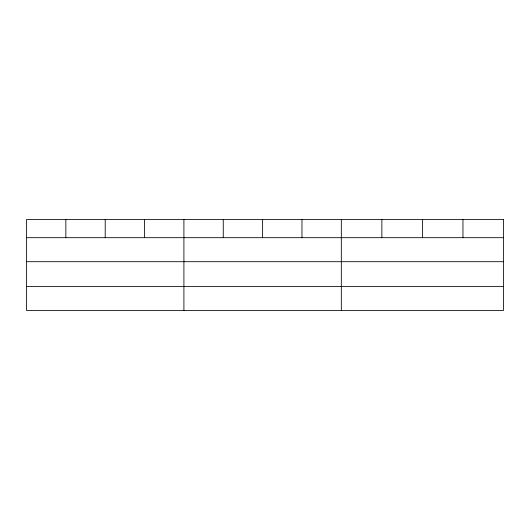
<?xml version="1.0" encoding="UTF-8"?>
<svg xmlns="http://www.w3.org/2000/svg" width="530" height="530" viewBox="0 0 530 530"><rect width="100%" height="100%" fill="white"/><g stroke="black" fill="none" stroke-linecap="round" stroke-linejoin="round"><path stroke-width="0.79" d="M26.5 237.685L503.5 237.685M26.5 261.701L503.5 261.701M26.5 286.445L503.5 286.445M462.955 219.539L462.955 237.685M422.41 219.539L422.41 237.685M381.865 219.539L381.865 237.685M341.32 219.539L341.32 310.461M301.967 219.539L301.967 237.685M262.615 219.539L262.615 237.685M223.262 219.539L223.262 237.685M183.91 219.539L183.91 310.461M144.557 219.539L144.557 237.685M105.205 219.539L105.205 237.685M65.853 219.539L65.853 237.685M503.5 219.539L26.5 219.539L26.5 310.461L503.5 310.461L503.5 219.539"/></g></svg>
